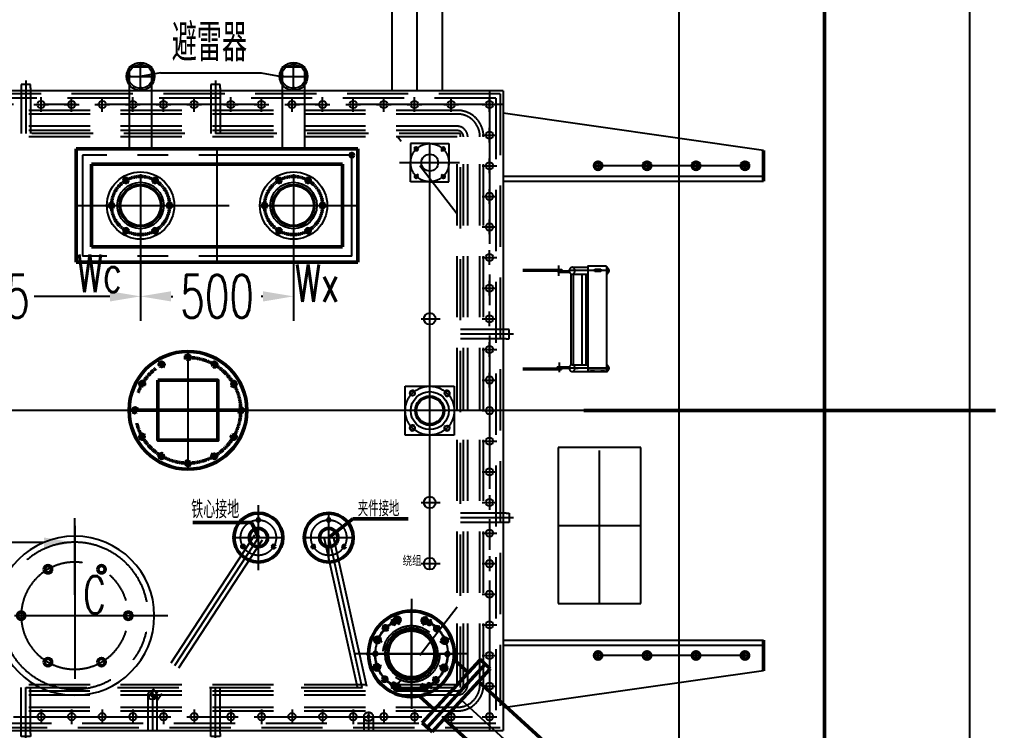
# Model space of a CAD drawing. Header units: millimetres. Extents: x -1000 to 22760, y -400 to 16400.
# Drawn here: x 5773 to 8962, y 2989 to 5312 of the extents above; entities that cross this region are included whole.
import ezdxf

# ---------------------------------------------------------------- set-up
doc = ezdxf.new("R2010")
doc.units = ezdxf.units.MM
doc.header["$LTSCALE"] = 400
for name, pattern in [('ACAD_ISO02W100', [15, 12, -3]), ('CENTER', [2, 1.25, -0.25, 0.25, -0.25]), ('DASHED', [0.75, 0.5, -0.25]), ('PHANTOM', [2.5, 1.25, -0.25, 0.25, -0.25, 0.25, -0.25])]:
    doc.linetypes.add(name, pattern=pattern)
for name, color, linetype, lineweight in [('0粗实线层', 7, 'Continuous', 50), ('1.粗实线', 1, 'Continuous', 50), ('1虚线层', 5, 'DASHED', 25), ('2.点划线', 2, 'CENTER', 18), ('2中心线层', 1, 'CENTER', 25), ('3双点划线层', 4, 'PHANTOM', 25), ('4细实线层', 2, 'Continuous', 25), ('5文字层', 6, 'Continuous', 25)]:
    doc.layers.add(name, color=color, linetype=linetype, lineweight=lineweight)
for name, color, linetype in [('1轮廓实线层', 7, 'Continuous'), ('3中心线层', 1, 'CENTER'), ('5', 3, 'Continuous')]:
    doc.layers.add(name, color=color, linetype=linetype)
doc.styles.add('PC_TEXTSTYLE', font='txt.shx', dxfattribs={"width": 0.67, "bigfont": 'hztxt.shx'})
doc.styles.add('TH_GBDIM', font='txt.shx', dxfattribs={"width": 0.67, "bigfont": 'hztxt.shx'})
doc.dimstyles.new('TH_GBDIM', dxfattribs={"dimscale": 40, "dimtxt": 3.5, "dimasz": 2.5, "dimexe": 2, "dimexo": 0, "dimgap": 1.5, "dimtad": 0, "dimtoh": 1, "dimdec": 1, "dimdsep": 46, "dimtxsty": 'TH_GBDIM', "dimcen": 2.5, "dimclrd": 3, "dimclre": 3, "dimclrt": 6, "dimadec": 0, "dimazin": 2, "dimtfac": 0.714286, "dimtdec": 1, "dimtmove": 0, "dimatfit": 3, "dimfxl": 0, "dimtzin": 0, "dimlwd": -1, "dimlwe": -1, "dimarcsym": 0})

# ---------------------------------------------------------------- blocks, each defined once
blk = doc.blocks.new('A$C2EB3477B')
at = {"linetype": 'Continuous'}
for p, q in [((-1185, 160), (-1215, 160)), ((-1215, 160), (-1215, 150)), ((-1185, 150), (-1185, 160))]:
    blk.add_line(p, q, dxfattribs=at)
at = {"color": 1, "linetype": 'CENTER'}
blk.add_line((-1200, 173.1), (-1200, 0), dxfattribs=at)
at = {"color": 6, "linetype": 'Continuous'}
for p, q in [((-1215, 150), (-1215, 0)), ((-1185, 150), (-1185, 0))]:
    blk.add_line(p, q, dxfattribs=at)
blk = doc.blocks.new('A$C6EA47284')
for centre in [(4045, 2000), (4145, 2000), (4245, 2000), (4345, 2000), (4445, 2000), (4545, 2000), (4665, 2000), (4765, 2000), (4865, 2000), (4965, 2000), (5065, 2000), (5165, 2000), (5265, 2000), (5385, 2000), (5510, 2000), (5510, 1900), (5510, 1900), (5510, 1800), (5510, 1700), (5510, 1600), (5510, 1500), (5510, 1400), (5510, 1300), (5510, 1200), (5510, 1100), (5510, 1000), (5510, 900), (5510, 800), (5510, 700), (5510, 600), (5510, 500), (5510, 400), (5510, 300), (5510, 200), (5510, 100), (5510, 100), (4045, 0), (4145, 0), (4245, 0), (4345, 0), (4445, 0), (4545, 0), (4665, 0), (4765, 0), (4865, 0), (4965, 0), (5065, 0), (5165, 0), (5265, 0), (5385, 0), (5510, 0)]:
    blk.add_circle(centre, 12)
at = {"layer": '2中心线层'}
for p, q in [((4045, 1976), (4045, 2024)), ((4145, 1976), (4145, 2024)), ((4245, 1976), (4245, 2024)), ((4345, 1976), (4345, 2024)), ((4445, 1976), (4445, 2024)), ((4545, 1976), (4545, 2024)), ((4665, 1976), (4665, 2024)), ((4765, 1976), (4765, 2024)), ((4865, 1976), (4865, 2024)), ((4965, 1976), (4965, 2024)), ((5065, 1976), (5065, 2024)), ((5165, 1976), (5165, 2024)), ((5265, 1976), (5265, 2024)), ((5385, 1976), (5385, 2024)), ((5510, 1976), (5510, 2024)), ((4021, 2000), (4069, 2000)), ((4121, 2000), (4169, 2000)), ((4221, 2000), (4269, 2000)), ((4321, 2000), (4369, 2000)), ((4421, 2000), (4469, 2000)), ((4521, 2000), (4569, 2000)), ((4641, 2000), (4689, 2000)), ((4741, 2000), (4789, 2000)), ((4841, 2000), (4889, 2000)), ((4941, 2000), (4989, 2000)), ((5041, 2000), (5089, 2000)), ((5141, 2000), (5189, 2000)), ((5241, 2000), (5289, 2000)), ((5361, 2000), (5409, 2000)), ((5486, 2000), (5534, 2000)), ((5510, 1876), (5510, 1924)), ((5510, 1876), (5510, 1924)), ((5486, 1900), (5534, 1900)), ((5486, 1900), (5534, 1900)), ((5510, 1776), (5510, 1824)), ((5486, 1800), (5534, 1800)), ((5510, 1676), (5510, 1724)), ((5486, 1700), (5534, 1700)), ((5486, 1600), (5534, 1600)), ((5510, 1576), (5510, 1624)), ((5486, 1500), (5534, 1500)), ((5510, 1476), (5510, 1524)), ((5510, 1376), (5510, 1424)), ((5486, 1400), (5534, 1400)), ((5510, 1276), (5510, 1324)), ((5486, 1300), (5534, 1300)), ((5510, 1176), (5510, 1224)), ((5486, 1200), (5534, 1200)), ((5510, 1076), (5510, 1124)), ((5486, 1100), (5534, 1100)), ((5510, 1024), (5510, 976)), ((5486, 1000), (5534, 1000)), ((5486, 900), (5534, 900)), ((5510, 924), (5510, 876)), ((5486, 800), (5534, 800)), ((5510, 824), (5510, 776)), ((5510, 724), (5510, 676)), ((5486, 700), (5534, 700)), ((5510, 624), (5510, 576)), ((5486, 600), (5534, 600)), ((5510, 524), (5510, 476)), ((5486, 500), (5534, 500)), ((5510, 424), (5510, 376)), ((5486, 400), (5534, 400)), ((5510, 324), (5510, 276)), ((5486, 300), (5534, 300)), ((5510, 224), (5510, 176)), ((5486, 200), (5534, 200)), ((5486, 100), (5534, 100)), ((5486, 100), (5534, 100)), ((5510, 124), (5510, 76)), ((5510, 124), (5510, 76)), ((4021, 0), (4069, 0)), ((4045, 24), (4045, -24)), ((4121, 0), (4169, 0)), ((4145, 24), (4145, -24)), ((4221, 0), (4269, 0)), ((4245, 24), (4245, -24)), ((4321, 0), (4369, 0)), ((4345, 24), (4345, -24)), ((4421, 0), (4469, 0)), ((4445, 24), (4445, -24)), ((4521, 0), (4569, 0)), ((4545, 24), (4545, -24)), ((4641, 0), (4689, 0)), ((4665, 24), (4665, -24)), ((4741, 0), (4789, 0)), ((4765, 24), (4765, -24)), ((4841, 0), (4889, 0)), ((4865, 24), (4865, -24)), ((4941, 0), (4989, 0)), ((4965, 24), (4965, -24)), ((5041, 0), (5089, 0)), ((5065, 24), (5065, -24)), ((5141, 0), (5189, 0)), ((5165, 24), (5165, -24)), ((5241, 0), (5289, 0)), ((5265, 24), (5265, -24)), ((5361, 0), (5409, 0)), ((5385, 24), (5385, -24)), ((5486, 0), (5534, 0)), ((5510, 24), (5510, -24))]:
    blk.add_line(p, q, dxfattribs=at)
blk = doc.blocks.new('hghghg')
for centre in [(4104.4, -151.6), (4279.4, -151.6), (4016.9, -303.2), (4366.9, -303.2), (4104.4, -454.7), (4279.4, -454.7)]:
    blk.add_circle(centre, 12)
at = {"layer": '2中心线层'}
for p, q in [((4191.9, -9.4), (4191.9, -596.9)), ((3888.2, -303.2), (4495.7, -303.2))]:
    blk.add_line(p, q, dxfattribs=at)
for radius in [240, 175]:
    blk.add_circle((4191.9, -303.2), radius, dxfattribs=at)
at = {"layer": '4细实线层', "color": 0}
blk.add_circle((4191.9, -303.2), 260, dxfattribs=at)
blk = doc.blocks.new('低压升高座')
for centre in [(4791.1, 2074.1), (5291.1, 2074.1)]:
    blk.add_circle(centre, 110)
at = {"color": 4}
for centre, radius in [((4791.1, 2074.1), 76), ((4791.1, 2074.1), 69), ((4791.1, 2074.1), 65), ((5291.1, 2074.1), 76), ((5291.1, 2074.1), 69), ((5291.1, 2074.1), 65)]:
    blk.add_circle(centre, radius, dxfattribs=at)
at = {"layer": '0粗实线层', "color": 1, "linetype": 'ACAD_ISO02W100'}
for centre in [(4791.1, 2074.1), (5291.1, 2074.1)]:
    blk.add_circle(centre, 95, dxfattribs=at)
at = {"layer": '0粗实线层'}
for centre in [(4743.6, 2156.3), (4838.6, 2156.3), (5243.6, 2156.3), (5338.6, 2156.3), (4696.1, 2074.1), (4886.1, 2074.1), (5196.1, 2074.1), (5386.1, 2074.1), (4743.6, 1991.8), (4838.6, 1991.8), (5243.6, 1991.8), (5338.6, 1991.8)]:
    blk.add_circle(centre, 7, dxfattribs=at)
at = {"layer": '2中心线层', "color": 1}
for p, q in [((4791.1, 2177.1), (4791.1, 1971.1)), ((4791.1, 2177.1), (4791.1, 1971.1)), ((5291.1, 2177.1), (5291.1, 1971.1)), ((5291.1, 2177.1), (5291.1, 1971.1)), ((5291.1, 2177.1), (5291.1, 1971.1))]:
    blk.add_line(p, q, dxfattribs=at)
at = {"layer": '2中心线层'}
for p, q in [((5291.1, 2177.1), (5291.1, 1971.1)), ((4738.6, 2165), (4748.6, 2147.7)), ((4843.6, 2165), (4833.6, 2147.7)), ((5238.6, 2165), (5248.6, 2147.7)), ((5343.6, 2165), (5333.6, 2147.7)), ((4686.1, 2074.1), (4706.1, 2074.1)), ((4688.1, 2074.1), (4894.1, 2074.1)), ((4688.1, 2074.1), (4894.1, 2074.1)), ((4896.1, 2074.1), (4876.1, 2074.1)), ((5186.1, 2074.1), (5206.1, 2074.1)), ((5188.1, 2074.1), (5394.1, 2074.1)), ((5188.1, 2074.1), (5394.1, 2074.1)), ((5188.1, 2074.1), (5394.1, 2074.1)), ((5188.1, 2074.1), (5394.1, 2074.1)), ((5396.1, 2074.1), (5376.1, 2074.1)), ((4738.6, 1983.1), (4748.6, 2000.5)), ((4843.6, 1983.1), (4833.6, 2000.5)), ((5238.6, 1983.1), (5248.6, 2000.5)), ((5343.6, 1983.1), (5333.6, 2000.5))]:
    blk.add_line(p, q, dxfattribs=at)
blk = doc.blocks.new('A$C21146B75')
at = {"color": 6}
for p, q in [((400, 370), (400, 0)), ((1320, 0), (1320, 370)), ((450, 320), (450, 50)), ((1270, 50), (1270, 320))]:
    blk.add_line(p, q, dxfattribs=at)
blk.add_circle((1300, 350), 6, dxfattribs=at)
at = {"layer": '0粗实线层', "color": 6}
for p, q in [((1320, 370), (400, 370)), ((1270, 320), (450, 320)), ((1270, 50), (450, 50)), ((1320, 0), (400, 0))]:
    blk.add_line(p, q, dxfattribs=at)
at = {"layer": '2中心线层'}
for p, q in [((860, 0), (860, 370)), ((400, 185), (1320, 185))]:
    blk.add_line(p, q, dxfattribs=at)
at = {"layer": '2中心线层', "color": 6}
for p, q in [((1300, 350), (420, 350)), ((420, 350), (420, 20)), ((1300, 20), (1300, 350)), ((1300, 20), (420, 20))]:
    blk.add_line(p, q, dxfattribs=at)
blk = doc.blocks.new('压力释放阀')
for centre, radius in [((77695.4, -43102.3), 7), ((77812.9, -43102.3), 7), ((77754.1, -43204.1), 86), ((77636.6, -43204.1), 7), ((77871.6, -43204.1), 7), ((77695.3, -43305.8), 7), ((77812.8, -43305.8), 7)]:
    blk.add_circle(centre, radius)
at = {"layer": '1虚线层'}
blk.add_circle((77754.1, -43204.1), 92.5, dxfattribs=at)
for centre, start, end in [((77695.4, -43102.3), 300, 212.9854), ((77812.9, -43102.3), 240, 152.9854), ((77636.6, -43204.1), 0, 272.9854), ((77871.6, -43204.1), 180, 92.9854), ((77695.3, -43305.8), 60, 332.9854), ((77812.8, -43305.8), 120, 32.9854)]:
    blk.add_arc(centre, 8, start, end, dxfattribs=at)
at = {"layer": '2中心线层'}
for p, q in [((77754.1, -43352), (77754.1, -43056.3)), ((77701, -43112), (77688.6, -43090.5)), ((77807.3, -43112.1), (77819.7, -43090.5)), ((77606.2, -43204.2), (77902, -43204.2)), ((77700.9, -43296), (77688.5, -43317.6)), ((77807.2, -43296.1), (77819.6, -43317.6))]:
    blk.add_line(p, q, dxfattribs=at)
blk.add_circle((77754.1, -43204.1), 117.5, dxfattribs=at)
at = {"layer": '4细实线层', "color": 0}
blk.add_circle((77754.1, -43204.1), 140, dxfattribs=at)
blk = doc.blocks.new('A$C10221DA8')
at = {"layer": '0粗实线层', "color": 1, "linetype": 'CENTER'}
blk.add_line((192.5, 1), (-192.5, 1), dxfattribs=at)
at = {"layer": '0粗实线层'}
blk.add_lwpolyline([(-98, 99), (98, 99), (98, -97), (-98, -97)], close=True, dxfattribs=at)
at = {"layer": '0粗实线层', "linetype": 'ByBlock'}
blk.add_circle((0, 1), 192.5, dxfattribs=at)
at = {"layer": '0粗实线层', "color": 1, "linetype": 'CENTER'}
for centre, radius in [((0, 1), 172.5), ((0, 173.5), 6), ((-86.2, 150.4), 6), ((86.2, 150.4), 6), ((-149.4, 87.2), 6), ((149.4, 87.2), 6), ((-172.5, 1), 6), ((172.5, 1), 6), ((-149.4, -85.2), 6), ((149.4, -85.2), 6), ((-86.2, -148.4), 6), ((86.2, -148.4), 6), ((0, -171.5), 6)]:
    blk.add_circle(centre, radius, dxfattribs=at)
at = {"layer": '0粗实线层'}
for centre, start, end in [((0, 173.5), 300, 211.3287), ((-86.2, 150.4), 300, 211.3287), ((86.2, 150.4), 240, 151.3287), ((-149.4, 87.2), 330, 241.3287), ((149.4, 87.2), 210, 121.3287), ((-172.5, 1), 0, 271.3287), ((172.5, 1), 180, 91.3287), ((-149.4, -85.2), 30, 301.3287), ((149.4, -85.2), 150, 61.3287), ((-86.2, -148.4), 60, 331.3287), ((86.2, -148.4), 120, 31.3287), ((0, -171.5), 90, 1.3287)]:
    blk.add_arc(centre, 8, start, end, dxfattribs=at)
at = {"layer": '2中心线层', "color": 1}
for p, q in [((0, 196.5), (0, -194.5)), ((0, 195.5), (0, -195.5))]:
    blk.add_line(p, q, dxfattribs=at)
blk = doc.blocks.new('A$C459C2F64')
at = {"layer": '1轮廓实线层'}
blk.add_hatch(color=256, dxfattribs=at).paths.add_polyline_path([(1334.8, 4133.4), (1329.8, 4129.1), (1329.8, 4133.4)])
at = {"layer": '0粗实线层', "color": 4}
for radius in [57.5, 16.7]:
    blk.add_circle((854.8, 446.4), radius, dxfattribs=at)
at = {"layer": '1.粗实线'}
for p, q in [((854.8, 570.9), (854.8, 4225.4)), ((1413.3, 2423.4), (68, 2423.4)), ((369.8, 701.4), (369.8, 713.4)), ((854.8, 446.4), (1295.2, 446.4)), ((730.4, 321.4), (730.4, 40)), ((979.2, 321.4), (979.2, 40)), ((730.4, 40), (979.2, 40))]:
    blk.add_line(p, q, dxfattribs=at)
at = {"layer": '1轮廓实线层'}
for p, q in [((1339.8, 4151.4), (369.8, 4151.4)), ((369.8, 4133.4), (369.8, 4151.4)), ((834.4, 4151.4), (834.4, 4163.4)), ((875.2, 4163.4), (834.4, 4163.4)), ((834.4, 4151.4), (834.4, 4163.4)), ((834.4, 4163.4), (848.8, 4163.4)), ((834.4, 4151.4), (834.4, 4163.4)), ((834.4, 4163.4), (834.4, 4151.4)), ((842.8, 4165.9), (842.8, 4163.4)), ((854.8, 4165.9), (842.8, 4165.9)), ((844.9, 4165.9), (844.9, 4172.2)), ((844.9, 4165.9), (864.7, 4165.9)), ((854.8, 4173.4), (847.4, 4173.4)), ((848.1, 4165.9), (848.1, 4163.4)), ((849.8, 4165.9), (849.8, 4172.2)), ((866.8, 4163.4), (854.4, 4163.4)), ((854.8, 4175.9), (854.8, 4161.6)), ((862.2, 4173.4), (854.8, 4173.4)), ((854.8, 4165.9), (866.8, 4165.9)), ((859.8, 4165.9), (859.8, 4172.2)), ((861.6, 4165.9), (861.6, 4163.4)), ((864.7, 4165.9), (864.7, 4172.2)), ((866.8, 4165.9), (866.8, 4163.4)), ((875.2, 4151.4), (875.2, 4163.4)), ((875.2, 4151.4), (875.2, 4163.4)), ((875.2, 4151.4), (875.2, 4163.4)), ((875.2, 4163.4), (875.2, 4151.4)), ((1339.8, 4133.4), (1339.8, 4151.4)), ((1339.8, 4133.4), (369.8, 4133.4)), ((379.8, 713.4), (379.8, 4133.4)), ((1329.8, 713.4), (1329.8, 4133.4)), ((1339.8, 713.4), (369.8, 713.4)), ((1339.8, 701.4), (1339.8, 713.4)), ((1339.8, 701.4), (369.8, 701.4)), ((527.3, 621.4), (527.3, 701.4)), ((607.3, 621.4), (607.3, 701.4)), ((1102.3, 621.4), (1102.3, 701.4)), ((1182.3, 621.4), (1182.3, 701.4)), ((607.3, 629.4), (527.3, 629.4)), ((1154.8, 621.4), (527.3, 621.4)), ((527.3, 609.4), (527.3, 621.4)), ((1182.3, 609.4), (527.3, 609.4)), ((554.8, 609.4), (554.8, 337.4)), ((854.8, 621.4), (1182.3, 621.4)), ((1102.3, 629.4), (1182.3, 629.4)), ((1154.8, 463.1), (1154.8, 609.4)), ((1182.3, 621.4), (1182.3, 609.4)), ((1255.2, 463.1), (854.8, 463.1)), ((1255.2, 429.6), (854.8, 429.6)), ((1154.8, 337.4), (1154.8, 429.6)), ((546.2, 321.4), (546.2, 337.4)), ((854.8, 337.4), (546.2, 337.4)), ((854.8, 321.4), (546.2, 321.4)), ((854.8, 321.4), (573.8, 321.4)), ((615.8, 321.4), (615.8, 293.5)), ((633.7, 337.4), (633.7, 321.4)), ((636.7, 321.4), (636.7, 293.5)), ((771.1, 321.4), (771.1, 297.4)), ((854.8, 337.4), (1163.4, 337.4)), ((854.8, 321.4), (1163.4, 321.4)), ((938.5, 321.4), (938.5, 297.4)), ((1163.4, 321.4), (1163.4, 337.4)), ((615.8, 293.5), (626.3, 293.5)), ((618.5, 293.5), (618.5, 282.2)), ((636.7, 293.5), (626.3, 293.5)), ((634, 293.5), (634, 282.2)), ((771.1, 309.4), (854.8, 309.4)), ((771.1, 297.4), (854.8, 297.4)), ((802, 305.4), (795.2, 260.8)), ((938.5, 309.4), (854.8, 309.4)), ((938.5, 297.4), (854.8, 297.4)), ((908.8, 297.4), (900.8, 244.7)), ((618.5, 282.2), (626.3, 282.2)), ((634, 282.2), (626.3, 282.2)), ((795.2, 260.8), (782.3, 250.2)), ((795.2, 260.8), (848, 252.7)), ((903.4, 261.7), (905.8, 261.3)), ((907.3, 271), (904.9, 271.4)), ((905.8, 261.3), (907.3, 271)), ((906.1, 263), (908.8, 262.6)), ((907.1, 269.4), (909.7, 269)), ((908.8, 262.6), (909.2, 265.8)), ((909.7, 269), (909.2, 265.8)), ((771.2, 244.1), (768.6, 227)), ((768.6, 227), (842.4, 215.8)), ((769.7, 234.2), (843.5, 223)), ((845, 232.9), (771.2, 244.1)), ((782.3, 250.2), (781.1, 242.6)), ((782.3, 250.2), (846.2, 240.5)), ((845, 232.9), (918.8, 221.7)), ((910, 230.8), (846.2, 240.5)), ((900.8, 244.7), (848, 252.7)), ((900.8, 244.7), (910, 230.8)), ((910, 230.8), (908.9, 223.2)), ((916.2, 204.5), (842.4, 215.8)), ((917.3, 211.8), (843.5, 223)), ((918.8, 221.7), (916.2, 204.5))]:
    blk.add_line(p, q, dxfattribs=at)
for centre, radius, start, end in [((847.4, 4170.1), 3.3, 41.2209, 138.7791), ((854.8, 4161.9), 11.5, 64.4539, 115.5461), ((862.2, 4170.1), 3.3, 41.2209, 138.7791), ((1255.2, 446.4), 16.7, 270, 90)]:
    blk.add_arc(centre, radius, start, end, dxfattribs=at)
at = {"layer": '2.点划线', "ltscale": 0.02}
for p, q in [((854.8, 347), (854.8, 709.3)), ((564.8, 589.3), (564.8, 657.7)), ((1144.8, 580.6), (1144.8, 658.7))]:
    blk.add_line(p, q, dxfattribs=at)
at = {"layer": '3中心线层'}
for p, q in [((626.3, 355.9), (626.3, 274.5)), ((836.5, 177.1), (854.8, 297.4)), ((911.7, 265.4), (901.5, 266.9))]:
    blk.add_line(p, q, dxfattribs=at)
blk = doc.blocks.new('8YB.180.A006.1')
at = {"layer": '0粗实线层'}
for centre, radius in [((0, 0), 140), ((-43.7, 108.6), 9), ((45.9, 110.9), 9), ((-82.6, 82.6), 7), ((0, 0), 77.5), ((84.9, 84.9), 7), ((-108.6, 43.7), 9), ((110.9, 45.9), 9), ((-106.3, -45.9), 9), ((113.1, -43.7), 9), ((-80.3, -84.9), 7), ((87.1, -82.6), 7), ((-41.4, -110.9), 9), ((48.2, -108.6), 9)]:
    blk.add_circle(centre, radius, dxfattribs=at)
at = {"layer": '2中心线层'}
for p, q in [((0, 179.7), (0, -179.7)), ((-49.6, 123), (-37.1, 92.9)), ((51.9, 125.2), (39.4, 95.1)), ((-91.9, 91.9), (-73.2, 73.2)), ((94.1, 94.1), (75.5, 75.5)), ((-123, 49.6), (-92.9, 37.1)), ((125.2, 51.9), (95.1, 39.4)), ((-185.5, 0), (185.5, 0)), ((-120.7, -51.9), (-90.6, -39.4)), ((127.5, -49.6), (97.4, -37.1)), ((-89.6, -94.1), (-71, -75.5)), ((-47.3, -125.2), (-34.9, -95.1)), ((54.1, -123), (41.7, -92.9)), ((96.4, -91.9), (77.8, -73.2))]:
    blk.add_line(p, q, dxfattribs=at)
blk.add_circle((0, 0), 120, dxfattribs=at)
at = {"layer": '4细实线层'}
for centre, radius, start, end in [((-43.7, 108.6), 10, 233.2521, 138.1875), ((45.9, 110.9), 10, 149.8867, 55.2668), ((-82.6, 82.6), 8, 213.6127, 143.646), ((84.9, 84.9), 8, 123.6127, 53.646), ((-108.6, 43.7), 10, 239.8867, 145.2668), ((110.9, 45.9), 10, 143.2521, 48.1875), ((-106.3, -45.9), 10, 323.2521, 228.1875), ((113.1, -43.7), 10, 59.8867, 325.2668), ((-80.3, -84.9), 8, 303.6127, 233.646), ((87.1, -82.6), 8, 33.6127, 323.646), ((-41.4, -110.9), 10, 329.8867, 235.2668), ((48.2, -108.6), 10, 53.2521, 318.1875)]:
    blk.add_arc(centre, radius, start, end, dxfattribs=at)
blk = doc.blocks.new('A$C113E1078')
for p, q in [((-80.6, -114.5), (-80.6, -178.3)), ((83.6, -112.3), (83.6, -178.3))]:
    blk.add_line(p, q)
at = {"color": 7, "linetype": 'Continuous'}
for p, q in [((-138, -222.3), (-138, -178.3)), ((-137.8, -178.3), (142, -178.3)), ((142, -222.3), (142, -178.3)), ((-138, -200.3), (142, -200.3)), ((-138, -222.3), (142, -222.3)), ((-81.7, -511.8), (-81.1, -222.3)), ((83.3, -512.6), (83.9, -222.3))]:
    blk.add_line(p, q, dxfattribs=at)
blk.add_arc((0.8, -512.2), 82.5, 179.7522, 359.7522)
at = {"layer": '2中心线层'}
blk.add_line((0.5, -594.7), (0.5, -222.3), dxfattribs=at)
blk = doc.blocks.new('A$C38F02341')
for p, q in [((0, 270), (0, 0)), ((510, 270), (0, 270)), ((510, 0), (510, 270)), ((0, 0), (510, 0))]:
    blk.add_line(p, q)
at = {"color": 1, "linetype": 'CENTER'}
for p, q in [((255, 270), (255, 0)), ((0, 135), (510, 135))]:
    blk.add_line(p, q, dxfattribs=at)
blk = doc.blocks.new('A$C12A30F4F')
at = {"layer": '1虚线层'}
for p, q in [((0, 335.7), (127.8, 335.7)), ((0, 331.6), (151.4, 331.6)), ((114.2, 331.6), (114.2, 327.4)), ((114.2, 327.4), (152.3, 327.4)), ((115.9, 349.1), (115.9, 315.4)), ((127.8, 335.7), (127.8, 331.6)), ((281.6, 332.2), (151.4, 332.2)), ((161.6, 343.1), (211.8, 343.1)), ((161.6, 320.4), (211.8, 320.4)), ((273.1, 346.9), (211.1, 346.9)), ((235.6, 329.3), (235.6, 337.1)), ((235.6, 337.1), (255.1, 337.1)), ((255.1, 329.3), (235.6, 329.3)), ((255.1, 337.1), (255.1, 329.3)), ((119.1, 32), (119.1, 0)), ((0, 13.4), (151.4, 13.4)), ((0, 9.2), (125.8, 9.2)), ((112.3, 17.5), (112.3, 13.4)), ((112.3, 17.5), (152.1, 17.5)), ((125.8, 13.4), (125.8, 9.2)), ((280.7, 13.4), (151.4, 13.4)), ((161.6, 24.9), (211.8, 24.9)), ((161.6, 2.2), (274.4, 2.2)), ((170.5, 13.4), (180.2, 13.4)), ((273.1, 2.6), (211.8, 2.6)), ((272.8, 11.5), (211.9, 11.5)), ((221.1, 2.6), (221.1, 5.3)), ((221.1, 5.3), (233.7, 5.3)), ((221.1, 1.1), (221.1, 2.2)), ((233.7, 1.1), (221.1, 1.1)), ((233.7, 5.3), (233.7, 2.6)), ((233.7, 2.2), (233.7, 1.1)), ((254.4, 2.6), (254.4, 5.3)), ((254.4, 5.3), (267.1, 5.3)), ((254.4, 1.1), (254.4, 2.2)), ((267.1, 1.1), (254.4, 1.1)), ((267.1, 5.3), (267.1, 2.6)), ((267.1, 2.2), (267.1, 1.1))]:
    blk.add_line(p, q, dxfattribs=at)
at = {"layer": '1虚线层', "linetype": 'ByBlock'}
for p, q in [((156.4, 322.4), (156.4, 22.9)), ((164.6, 321.8), (164.6, 23.5)), ((192.8, 320.4), (192.8, 24.9)), ((205.2, 320.4), (205.2, 24.9)), ((211.8, 346.9), (211.8, 2.6)), ((273.1, 346.9), (273.1, 2.6))]:
    blk.add_line(p, q, dxfattribs=at)
at = {"layer": '1虚线层'}
for centre, radius, start, end in [((162.7, 331.7), 11.4, 95.7344, 264.2656), ((158.8, 331.7), 11.7, 283.7433, 76.2567), ((270, 332), 11.7, 283.7957, 76.2043), ((162.7, 13.6), 11.4, 95.7091, 264.2909), ((158.9, 13.6), 11.6, 283.636, 76.364), ((270, 13.3), 11.7, 283.7957, 76.2043)]:
    blk.add_arc(centre, radius, start, end, dxfattribs=at)
blk = doc.blocks.new('A$C38EA4E62')
for centre, radius in [((133.7, 106.1), 80), ((133.7, 164.1), 4), ((133.7, 106.1), 30), ((83.4, 77.1), 4), ((183.9, 77.1), 4)]:
    blk.add_circle(centre, radius)
at = {"layer": '0粗实线层', "color": 3}
for p, q in [((111.4, 155.2), (-80.8, 155.2)), ((133.7, 106.1), (111.4, 155.2))]:
    blk.add_line(p, q, dxfattribs=at)
at = {"layer": '1虚线层'}
for centre, start, end in [((133.7, 164.1), 177.0351, 90), ((83.4, 77.1), 297.0351, 210), ((183.9, 77.1), 57.0351, 330)]:
    blk.add_arc(centre, 6, start, end, dxfattribs=at)
at = {"layer": '2中心线层'}
for p, q in [((133.7, 0), (133.7, 212.1)), ((133.7, 23.1), (133.7, 189.1)), ((50.7, 106.1), (216.7, 106.1))]:
    blk.add_line(p, q, dxfattribs=at)
blk.add_circle((133.7, 106.1), 58, dxfattribs=at)
at = {"layer": '5文字层', "style": 'PC_TEXTSTYLE', "width": 0.67}
blk.add_text('铁心接地', height=58.5, dxfattribs=at).set_placement((-85.7, 169))
blk = doc.blocks.new('A$C06834FAC')
for centre, radius in [((0, 0), 80), ((0, 58), 4), ((0, 0), 30), ((-50.2, -29), 4), ((50.2, -29), 4)]:
    blk.add_circle(centre, radius)
at = {"layer": '0粗实线层', "color": 3}
for p in [(0, 0), (259.7, 61.9)]:
    blk.add_line(p, (78.3, 61.9), dxfattribs=at)
at = {"layer": '1虚线层'}
for centre, start, end in [((0, 58), 177.0351, 90), ((-50.2, -29), 297.0351, 210), ((50.2, -29), 57.0351, 330)]:
    blk.add_arc(centre, 6, start, end, dxfattribs=at)
at = {"layer": '2中心线层'}
for p, q in [((0, -83), (0, 83)), ((-83, 0), (83, 0))]:
    blk.add_line(p, q, dxfattribs=at)
blk.add_circle((0, 0), 58, dxfattribs=at)
at = {"layer": '5文字层', "style": 'PC_TEXTSTYLE', "width": 0.67}
blk.add_text('夹件接地', height=50.7, rotation=0, dxfattribs=at).set_placement((94.8, 69.8))
blk = doc.blocks.new('A$C5FF36040')
for radius in [15, 3]:
    blk.add_circle((0, 0), radius)
at = {"layer": '2中心线层'}
for p, q in [((-16.5, 0), (16.5, 0)), ((0, 16.5), (0, -16.5))]:
    blk.add_line(p, q, dxfattribs=at)
at = {"layer": '4细实线层'}
blk.add_arc((0, 0), 4, 0, 270, dxfattribs=at)
blk = doc.blocks.new('低压侧联管')
at = {"layer": '2中心线层'}
blk.add_line((2514.2, -589), (2514.2, -12.8), dxfattribs=at)
at = {"layer": '5', "color": 0}
for p, q in [((2431.7, -589), (2431.7, -175.5)), ((2596.7, -589), (2596.7, -175.5))]:
    blk.add_line(p, q, dxfattribs=at)
blk = doc.blocks.new('*D133')
at = {"color": 3}
for p, q in [((6168.8, 4748.5), (6168.8, 4327.3)), ((5123.8, 4716.1), (5123.8, 4327.3)), ((5223.8, 4407.3), (5471.8, 4407.3)), ((6068.8, 4407.3), (5820.8, 4407.3))]:
    blk.add_line(p, q, dxfattribs=at)
for points in [[(5223.8, 4424), (5223.8, 4390.6), (5123.8, 4407.3)], [(6068.8, 4424), (6068.8, 4390.6), (6168.8, 4407.3)]]:
    blk.add_solid(points, dxfattribs=at)
at = {"layer": 'Defpoints', "color": 0}
for p in [(6168.8, 4748.5), (5123.8, 4716.1), (6168.8, 4407.3)]:
    blk.add_point(p, dxfattribs=at)
at = {"color": 6, "insert": (5646.3, 4407.3), "char_height": 140, "attachment_point": 5, "style": 'TH_GBDIM'}
blk.add_mtext('1045', dxfattribs=at)
blk = doc.blocks.new('*D134')
at = {"color": 3}
for p, q in [((6168.8, 4755.4), (6168.8, 4327.3)), ((6668.8, 4669), (6668.8, 4327.3)), ((6268.8, 4407.3), (6274.3, 4407.3)), ((6568.8, 4407.3), (6563.2, 4407.3))]:
    blk.add_line(p, q, dxfattribs=at)
for points in [[(6268.8, 4424), (6268.8, 4390.6), (6168.8, 4407.3)], [(6568.8, 4424), (6568.8, 4390.6), (6668.8, 4407.3)]]:
    blk.add_solid(points, dxfattribs=at)
at = {"layer": 'Defpoints', "color": 0}
for p in [(6168.8, 4755.4), (6668.8, 4669), (6668.8, 4407.3)]:
    blk.add_point(p, dxfattribs=at)
at = {"color": 6, "insert": (6418.8, 4407.3), "char_height": 140, "attachment_point": 5, "style": 'TH_GBDIM'}
blk.add_mtext('500', dxfattribs=at)
blk = doc.blocks.new('*D137')
at = {"color": 3}
for p, q in [((4553.8, 3282), (4553.8, 3682.9)), ((5953.8, 3432.6), (5953.8, 3682.9)), ((4653.8, 3602.9), (5081.2, 3602.9)), ((5853.8, 3602.9), (5426.4, 3602.9))]:
    blk.add_line(p, q, dxfattribs=at)
for points in [[(4653.8, 3619.5), (4653.8, 3586.2), (4553.8, 3602.9)], [(5853.8, 3619.5), (5853.8, 3586.2), (5953.8, 3602.9)]]:
    blk.add_solid(points, dxfattribs=at)
at = {"layer": 'Defpoints', "color": 0}
for p in [(5953.8, 3602.9), (5953.8, 3432.6), (4553.8, 3282)]:
    blk.add_point(p, dxfattribs=at)
at = {"color": 6, "insert": (5253.8, 3602.9), "char_height": 140, "attachment_point": 5, "style": 'TH_GBDIM'}
blk.add_mtext('1400', dxfattribs=at)

msp = doc.modelspace()

# ---------------------------------------------------------------- linework, layer by layer
at = {"color": 1}
for p, q in [((6168.76, 5080.129), (6168.76, 5171.347)), ((6668.76, 5080.129), (6668.76, 5171.347)), ((6123.151, 5125.738), (6214.369, 5125.738)), ((6623.151, 5125.738), (6714.369, 5125.738)), ((7113.76, 3515.031), (7113.76, 4906.561)), ((8121.705, 4034.032), (1568.574, 4034.032))]:
    msp.add_line(p, q, dxfattribs=at)
at = {"color": 3}
for p, q in [((6234.258, 5137.819), (6168.76, 5125.738)), ((6234.258, 5137.819), (6562.792, 5137.819)), ((6562.792, 5137.819), (6628.29, 5125.738))]:
    msp.add_line(p, q, dxfattribs=at)
for p, q in [((7353.76, 5079.033), (1753.76, 5079.033)), ((7353.76, 5079.033), (7353.76, 2989.033)), ((7113.76, 4906.561), (7051.26, 4906.561)), ((7051.26, 4906.561), (7051.26, 4844.061)), ((7113.76, 4906.561), (7176.26, 4906.561)), ((7176.26, 4906.561), (7176.26, 4844.061)), ((7051.26, 4781.561), (7051.26, 4844.061)), ((7176.26, 4781.561), (7176.26, 4844.061)), ((7113.76, 4781.561), (7051.26, 4781.561)), ((7113.76, 4781.561), (7176.26, 4781.561)), ((7033.76, 3954.031), (7033.76, 4114.031)), ((7033.76, 4114.031), (7193.76, 4114.031)), ((7193.76, 4114.031), (7193.76, 3954.031)), ((7193.76, 3954.031), (7033.76, 3954.031)), ((6207.544, 3105.033), (6207.544, 2989.033)), ((6913.728, 3034.033), (6913.728, 2989.033)), ((1753.76, 2989.033), (7353.76, 2989.033))]:
    msp.add_line(p, q)
at = {"color": 1, "linetype": 'CENTER'}
for p, q in [((8155.72, 4834.032), (7651.72, 4834.032)), ((8155.73, 3234.032), (7651.73, 3234.032))]:
    msp.add_line(p, q, dxfattribs=at)
at = {"color": 6}
for points in [[(6132.063, 4889.031), (6205.457, 4889.031), (6205.457, 5156.58), (6132.063, 5156.58)], [(6632.063, 4889.031), (6705.457, 4889.031), (6705.457, 5156.58), (6632.063, 5156.58)]]:
    msp.add_lwpolyline(points, close=True, dxfattribs=at)
msp.add_lwpolyline([(6632.063, 4889.031), (6705.457, 4889.031), (6705.457, 5156.58), (6632.063, 5156.58)], close=True)
for centre, radius in [((6168.76, 5125.738), 45.609), ((6168.76, 5164.989), 3.931), ((6668.76, 5125.738), 45.609), ((6668.76, 5164.989), 3.931), ((6129.509, 5125.738), 3.931), ((6208.011, 5125.738), 3.931), ((6629.509, 5125.738), 3.931), ((6708.011, 5125.738), 3.931), ((6168.76, 5086.487), 3.931), ((6668.76, 5086.487), 3.931), ((7069.532, 4888.29), 4.968), ((7157.989, 4888.29), 4.968), ((7113.76, 4844.061), 27.5), ((7069.532, 4799.832), 4.968), ((7157.954, 4799.867), 4.968), ((7057.192, 4090.6), 8), ((7113.76, 4034.031), 62), ((7113.76, 4034.031), 48), ((7170.329, 4090.6), 8), ((7113.76, 4034.031), 43.5), ((7057.192, 3977.463), 8), ((7170.329, 3977.463), 8)]:
    msp.add_circle(centre, radius)
at = {"color": 1}
for centre in [(6168.76, 5125.738), (6668.76, 5125.738)]:
    msp.add_circle(centre, 39.251, dxfattribs=at)
at = {"color": 0, "linetype": 'ByBlock'}
for centre in [(7113.76, 4334.031), (7113.76, 3734.031), (7113.76, 3534.031)]:
    msp.add_circle(centre, 19, dxfattribs=at)
msp.add_arc((7203.76, 3139.031), 34, 270, 270.644123)
at = {"layer": '0粗实线层', "color": 3}
for p, q in [((8203.75, 4784.032), (8203.75, 4884.032)), ((8203.76, 3284.032), (8203.76, 3184.032))]:
    msp.add_line(p, q, dxfattribs=at)
at = {"layer": '0粗实线层'}
for centre in [(7663.72, 4834.032), (7823.72, 4834.032), (7983.72, 4834.032), (8143.72, 4834.032), (7663.73, 3234.032), (7823.73, 3234.032), (7983.73, 3234.032), (8143.73, 3234.032)]:
    msp.add_circle(centre, 12, dxfattribs=at)
at = {"layer": '1虚线层'}
for p, q in [((7343.76, 5069.033), (1763.76, 5069.033)), ((7329.76, 5055.033), (1777.76, 5055.033)), ((7329.76, 5055.033), (7329.76, 3013.033)), ((7343.76, 5069.033), (7343.76, 2999.033)), ((7203.76, 5015.033), (1903.76, 5015.033)), ((7203.76, 5003.033), (1903.76, 5003.033)), ((7203.76, 4963.033), (1903.76, 4963.033)), ((7203.76, 4949.033), (1903.76, 4949.033)), ((7213.76, 4939.033), (1893.76, 4939.033)), ((7203.76, 4929.033), (1903.76, 4929.033)), ((7203.76, 4675.808), (7008.115, 4929.033)), ((7203.76, 3139.033), (7203.76, 4929.033)), ((7213.76, 3129.033), (7213.76, 4939.033)), ((7223.76, 3139.031), (7223.76, 4929.033)), ((7237.76, 3139.031), (7237.76, 4929.033)), ((7277.76, 3139.031), (7277.76, 4929.033)), ((7289.76, 3139.031), (7289.76, 4929.033)), ((7203.76, 3392.257), (7008.115, 3139.031)), ((1893.76, 3129.033), (7213.76, 3129.033)), ((1903.76, 3139.033), (7203.76, 3139.033)), ((1903.378, 3105.033), (7204.143, 3105.033)), ((1903.467, 3119.033), (7204.053, 3119.033)), ((1903.378, 3065.033), (7204.143, 3065.033)), ((1903.378, 3053.033), (7204.143, 3053.033)), ((1763.76, 2999.033), (7343.76, 2999.033)), ((1777.76, 3013.033), (7329.76, 3013.033))]:
    msp.add_line(p, q, dxfattribs=at)
for centre, radius, start, end in [((7203.76, 4929.033), 86, 0, 90), ((7203.76, 4929.033), 74, 0, 90), ((7203.76, 4929.033), 34, 0, 90), ((7203.76, 4929.033), 20, 0, 90), ((7203.76, 3139.031), 20, 270, 0), ((7203.76, 3139.031), 34, 270, 0), ((7203.76, 3139.031), 74, 270, 0), ((7203.76, 3139.031), 86, 270, 0)]:
    msp.add_arc(centre, radius, start, end, dxfattribs=at)
at = {"layer": '2中心线层'}
for p, q in [((7308.76, 5079.033), (7308.76, 2989.033)), ((7353.76, 5034.033), (1753.76, 5034.033)), ((7663.72, 4849.032), (7663.72, 4819.032)), ((7823.72, 4849.032), (7823.72, 4819.032)), ((7983.72, 4849.032), (7983.72, 4819.032)), ((8143.72, 4849.032), (8143.72, 4819.032)), ((7648.72, 4834.032), (7678.72, 4834.032)), ((7808.72, 4834.032), (7838.72, 4834.032)), ((7968.72, 4834.032), (7998.72, 4834.032)), ((8128.72, 4834.032), (8158.72, 4834.032)), ((7648.73, 3234.032), (7678.73, 3234.032)), ((7663.73, 3219.032), (7663.73, 3249.032)), ((7808.73, 3234.032), (7838.73, 3234.032)), ((7823.73, 3219.032), (7823.73, 3249.032)), ((7968.73, 3234.032), (7998.73, 3234.032)), ((7983.73, 3219.032), (7983.73, 3249.032)), ((8128.73, 3234.032), (8158.73, 3234.032)), ((8143.73, 3219.032), (8143.73, 3249.032)), ((1753.76, 3034.033), (7353.76, 3034.033))]:
    msp.add_line(p, q, dxfattribs=at)
at = {"layer": '2中心线层', "color": 1}
msp.add_circle((7113.76, 4034.031), 80, dxfattribs=at)
at = {"layer": '3中心线层'}
for p, q in [((7076.088, 4881.733), (7063.044, 4894.777)), ((7151.432, 4881.733), (7164.477, 4894.777)), ((7211.086, 4844.061), (7015.126, 4844.061)), ((7076.088, 4806.389), (7063.044, 4793.345)), ((7151.398, 4806.423), (7164.442, 4793.379)), ((7085.329, 4334.031), (7147.603, 4334.031)), ((7085.329, 3734.031), (7147.603, 3734.031)), ((7085.329, 3534.031), (7147.603, 3534.031))]:
    msp.add_line(p, q, dxfattribs=at)
msp.add_circle((7113.76, 4844.061), 62.5, dxfattribs=at)
for centre, start, end in [((7069.532, 4888.29), 306.113006, 241.072821), ((7157.989, 4888.29), 298.927179, 233.886994), ((7069.532, 4799.832), 118.927179, 53.886994), ((7157.954, 4799.867), 126.113006, 61.072821)]:
    msp.add_arc(centre, 6, start, end, dxfattribs=at)
at = {"layer": '3双点划线层'}
for p, q in [((6541.194, 3627.21), (6192.544, 3094.256)), ((6553.747, 3618.998), (6207.544, 3089.785)), ((6566.3, 3610.786), (6222.544, 3085.314)), ((6769.086, 3615.744), (6899.086, 3030.779)), ((6783.728, 3618.998), (6913.728, 3034.033)), ((6798.371, 3622.252), (6928.371, 3037.288)), ((6192.544, 3105.033), (6192.544, 2989.033)), ((6222.544, 3105.033), (6222.544, 2989.033)), ((6898.728, 3034.033), (6898.728, 2989.033)), ((6928.728, 3034.033), (6928.728, 2989.033))]:
    msp.add_line(p, q, dxfattribs=at)
at = {"layer": '4细实线层'}
for centre, start, end in [((7057.192, 4090.6), 315, 228.22459), ((7170.329, 4090.6), 225, 138.22459), ((7057.192, 3977.463), 45, 318.22459), ((7170.329, 3977.463), 135, 48.22459)]:
    msp.add_arc(centre, 9, start, end, dxfattribs=at)
at = {"layer": '5'}
for p, q in [((8203.75, 4884.032), (7353.76, 5005.461)), ((7353.76, 4800.032), (8203.75, 4800.032)), ((7353.76, 4784.032), (8203.75, 4784.032)), ((7353.76, 4784.032), (8203.75, 4784.032)), ((7353.76, 3284.032), (8203.76, 3284.032)), ((7353.76, 3284.032), (8203.76, 3284.032)), ((7353.76, 3268.032), (8203.76, 3268.032)), ((8203.76, 3184.032), (7353.76, 3062.604))]:
    msp.add_line(p, q, dxfattribs=at)

# ---------------------------------------------------------------- block references
for name, p in [('低压侧联管', (4558.771, 5668.033)), ('A$C6EA47284', (1798.76, 3034.033)), ('低压升高座', (1377.668, 2629.957)), ('A$C10221DA8', (6323.76, 4034.032)), ('压力释放阀', (-70700.339, 46443.194)), ('A$C5FF36040', (6207.544, 3105.033)), ('A$C5FF36040', (6913.728, 3034.033))]:
    msp.add_blockref(name, p)
for name, p, rotation in [('A$C2EB3477B', (6993.772, 4939.039), 0.0001339189091586887), ('A$C2EB3477B', (7613.784, 4939.041), 0.0001339189091586887), ('A$C2EB3477B', (7213.76, 3084.032), 269.9999909114587), ('A$C38F02341', (7803.765, 3403.993), 90)]:
    msp.add_blockref(name, p, dxfattribs=dict(rotation=rotation))
at = {"xscale": -1}
for p, rotation in [((7213.748, 4884.033), 270.0007602877249), ((6993.772, 3129.026), 179.9998660810387), ((7613.784, 3129.024), 179.9998660810387)]:
    msp.add_blockref('A$C2EB3477B', p, dxfattribs=dict(at, rotation=rotation))
at = {"layer": '0粗实线层', "color": 4}
msp.add_blockref('A$C459C2F64', (7548.916, 1610.67), dxfattribs=at)
at = {"layer": '0粗实线层'}
for name, p in [('A$C21146B75', (5558.76, 4519.031)), ('A$C12A30F4F', (7418.002, 4159.261)), ('A$C06834FAC', (6783.728, 3618.998))]:
    msp.add_blockref(name, p, dxfattribs=at)
at = {"layer": '0粗实线层', "rotation": 1.074720927752257e-05}
msp.add_blockref('A$C38EA4E62', (6420.069, 3512.932), dxfattribs=at)
at = {"layer": '0粗实线层', "color": 0, "xscale": -1}
msp.add_blockref('hghghg', (10145.675, 3667.221), dxfattribs=at)
at = {"layer": '0粗实线层', "xscale": -1}
msp.add_blockref('8YB.180.A006.1', (7053.76, 3239.131), dxfattribs=at)
at = {"layer": '0粗实线层', "xscale": -1, "rotation": 47.51604399373043}
msp.add_blockref('A$C113E1078', (7053.798, 3239.1), dxfattribs=at)

# ---------------------------------------------------------------- texts
at = {"color": 6, "insert": (7025.486, 3560.345), "char_height": 33.7458, "width": 836.40661, "attachment_point": 1, "style": 'TH_GBDIM'}
msp.add_mtext('绕组', dxfattribs=at)
at = {"layer": '5文字层', "style": 'PC_TEXTSTYLE', "width": 0.67}
for s, p in [('避雷器', (6270.767, 5174.653)), ('Wc', (5961.22, 4421.389)), ('Wx', (6673.874, 4389.352)), ('C', (5981.545, 3371.225))]:
    msp.add_text(s, height=122.5, dxfattribs=at).set_placement(p)

# ---------------------------------------------------------------- dimensions: what is measured, and where the dimension line sits
dim = msp.add_linear_dim(base=(6668.76, 4407.3), p1=(6168.76, 4755.391), p2=(6668.76, 4668.958), dimstyle='TH_GBDIM')
dim.commit()
dim.dimension.update_dxf_attribs({"geometry": '*D134', "text_midpoint": (6418.76, 4407.3), "dimtype": 160})
for base, p1, p2, picture, middle in [((6168.76, 4407.3), (5123.76, 4716.065), (6168.76, 4748.529), '*D133', (5646.26, 4407.3)), ((5953.76, 3602.872), (4553.76, 3282.019), (5953.76, 3432.602), '*D137', (5253.76, 3602.872))]:
    dim = msp.add_linear_dim(base=base, p1=p1, p2=p2, dimstyle='TH_GBDIM')
    dim.commit()
    dim.dimension.update_dxf_attribs({"geometry": picture, "text_midpoint": middle})

doc.saveas('drawing.dxf')
